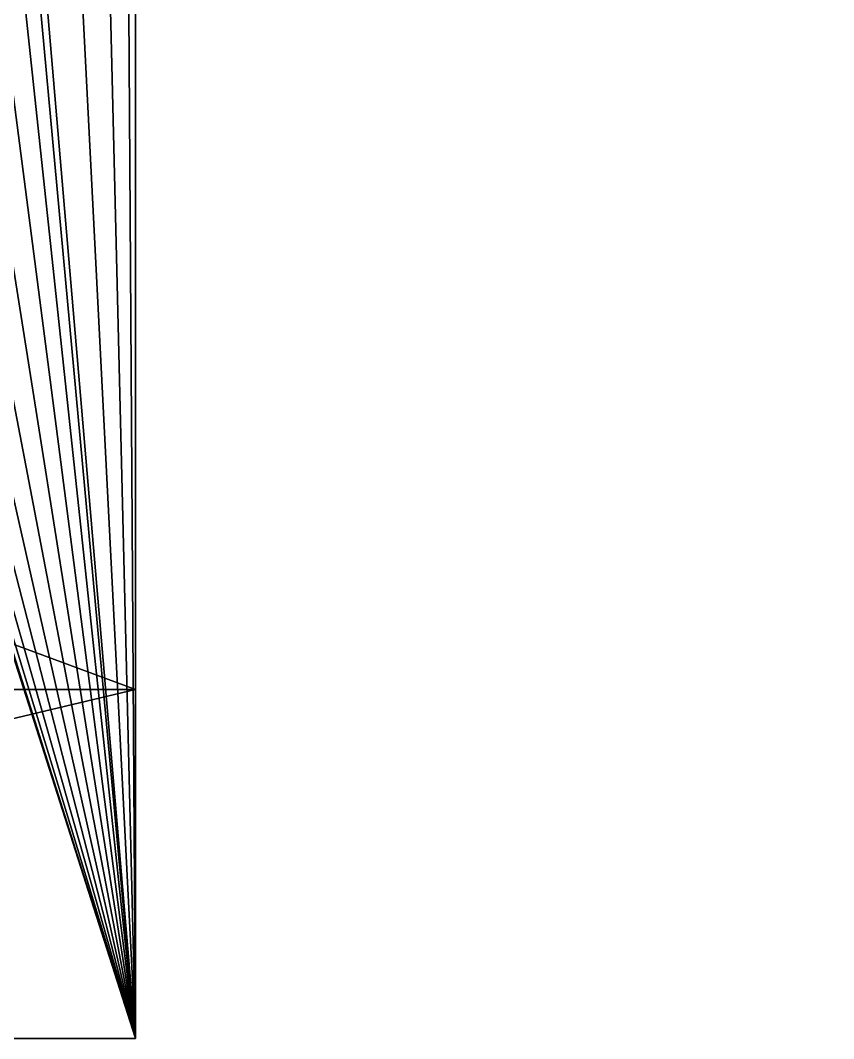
# Model space of a CAD drawing. Extents: x -15 to 425, y -15 to 425.
# Drawn here: x 25.35 to 37, y -15 to -0.42 of the extents above; entities that cross this region are included whole.
import ezdxf

# ---------------------------------------------------------------- set-up
doc = ezdxf.new("R2010")
doc.units = 0
doc.layers.add('SOUTIEN_BARRES_HAUT', color=34, linetype='CONTINUOUS')

# ---------------------------------------------------------------- blocks, each defined once
blk = doc.blocks.new('SUPPORT_HAU_BACK_LEFT')
at = {"layer": 'SOUTIEN_BARRES_HAUT'}
for p, q in [((42, 20, 20), (42, 0, 20)), ((42, 15, 15), (42, 5, 15)), ((5, 5, 15), (42, 5, 15)), ((21, 5), (42, 5, 10)), ((42, 0, 10), (42, 5, 10)), ((42, 5, 15), (42, 5, 10)), ((0, 0, 20), (42, 0, 20)), ((21, 0), (42, 0, 10)), ((42, 0, 10), (42, 0, 20))]:
    blk.add_line(p, q, dxfattribs=at)
mesh = blk.add_polyface(dxfattribs=at)
corners = [(0, 0, 20), (31.136, 33.965, 20), (31, 35, 20), (42, 0, 20), (31.536, 33, 20), (32.172, 32.172, 20), (33, 31.536, 20), (33.965, 31.136, 20), (35, 31, 20), (36.035, 31.136, 20), (37, 31.536, 20), (37.828, 32.172, 20), (38.464, 33, 20), (38.864, 33.965, 20), (39, 35, 20), (39.95, 39.95, 20), (41.062, 38.5, 20), (41.761, 36.812, 20), (42, 35, 20), (42, 20, 20), (52, 20, 20), (52, 35, 20), (35, 42, 20), (0, 42, 20), (31.536, 37, 20), (31.136, 36.035, 20), (32.172, 37.828, 20), (33, 38.464, 20), (33.965, 38.864, 20), (35, 39, 20), (36.035, 38.864, 20), (36.812, 41.761, 20), (37, 38.464, 20), (38.5, 41.062, 20), (37.828, 37.828, 20), (38.464, 37, 20), (38.864, 36.035, 20)]
mesh.append_faces([[corners[k] for k in face] for face in [(18, 20, 21), (0, 22, 23)]], dxfattribs={"vtx0": -1})
mesh.append_faces([[corners[k] for k in face] for face in [(1, 3, 4), (4, 3, 5), (5, 3, 6), (6, 3, 7), (7, 3, 8), (8, 3, 9), (9, 3, 10), (10, 3, 11), (11, 3, 12), (12, 3, 13), (13, 3, 14), (15, 3, 16), (16, 3, 17), (17, 3, 18), (24, 0, 25), (25, 0, 2), (22, 30, 31), (31, 32, 33), (33, 36, 15)]], dxfattribs={"vtx0": -1, "vtx1": -1})
mesh.append_faces([[corners[k] for k in face] for face in [(14, 3, 15), (22, 0, 24)]], dxfattribs={"vtx0": -1, "vtx1": -1, "vtx2": -1})
mesh.append_faces([[corners[k] for k in face] for face in [(0, 1, 2), (1, 0, 3), (18, 3, 19), (18, 19, 20), (22, 24, 26), (22, 26, 27), (22, 27, 28), (22, 28, 29), (22, 29, 30), (31, 30, 32), (33, 32, 34), (33, 34, 35), (33, 35, 36), (15, 36, 14)]], dxfattribs={"vtx0": -1, "vtx2": -1})
mesh = blk.add_polyface(dxfattribs=at)
corners = [(15, 42, 15), (5, 5, 15), (5, 42, 15), (15, 15, 15), (42, 5, 15), (42, 15, 15)]
mesh.append_faces([[corners[k] for k in face] for face in [(0, 1, 2), (4, 3, 5)]], dxfattribs={"vtx0": -1})
mesh.append_faces([[corners[k] for k in face] for face in [(1, 3, 4)]], dxfattribs={"vtx0": -1, "vtx1": -1})
mesh.append_faces([[corners[k] for k in face] for face in [(1, 0, 3)]], dxfattribs={"vtx0": -1, "vtx2": -1})
mesh = blk.add_polyface(dxfattribs=at)
corners = [(42, 20, 10), (42, 20, 15), (42, 15, 10), (42, 5, 10), (42, 0, 20), (42, 0, 10), (42, 5, 15), (42, 20, 20), (42, 15, 15)]
mesh.append_faces([[corners[k] for k in face] for face in [(3, 4, 5)]], dxfattribs={"vtx0": -1})
mesh.append_faces([[corners[k] for k in face] for face in [(4, 6, 7), (7, 2, 1)]], dxfattribs={"vtx0": -1, "vtx1": -1})
mesh.append_faces([[corners[k] for k in face] for face in [(4, 3, 6), (7, 6, 8), (7, 8, 2)]], dxfattribs={"vtx0": -1, "vtx2": -1})
mesh.append_faces([[corners[k] for k in face] for face in [(0, 1, 2)]], dxfattribs={"vtx1": -1})
mesh = blk.add_polyface(dxfattribs=at)
corners = [(5, 5, 15), (21, 5), (5, 5), (42, 5, 10), (42, 5, 15)]
mesh.append_faces([[corners[k] for k in face] for face in [(0, 1, 2), (3, 0, 4)]], dxfattribs={"vtx0": -1})
mesh.append_faces([[corners[k] for k in face] for face in [(1, 0, 3)]], dxfattribs={"vtx0": -1, "vtx1": -1})
mesh = blk.add_polyface(dxfattribs=at)
corners = [(42, 5, 10), (21, 0), (21, 5), (42, 0, 10)]
mesh.append_faces([[corners[k] for k in face] for face in [(0, 1, 2), (1, 0, 3)]], dxfattribs={"vtx0": -1})
mesh = blk.add_polyface(dxfattribs=at)
corners = [(21, 0), (0, 0, 20), (0, 0), (42, 0, 10), (42, 0, 20)]
mesh.append_faces([[corners[k] for k in face] for face in [(0, 1, 2), (1, 3, 4)]], dxfattribs={"vtx0": -1})
mesh.append_faces([[corners[k] for k in face] for face in [(1, 0, 3)]], dxfattribs={"vtx0": -1, "vtx2": -1})

msp = doc.modelspace()

# ---------------------------------------------------------------- block references
at = {"layer": 'SOUTIEN_BARRES_HAUT', "color": 126}
msp.add_blockref('SUPPORT_HAU_BACK_LEFT', (-15, -15, 375), dxfattribs=at)

doc.saveas('drawing.dxf')
